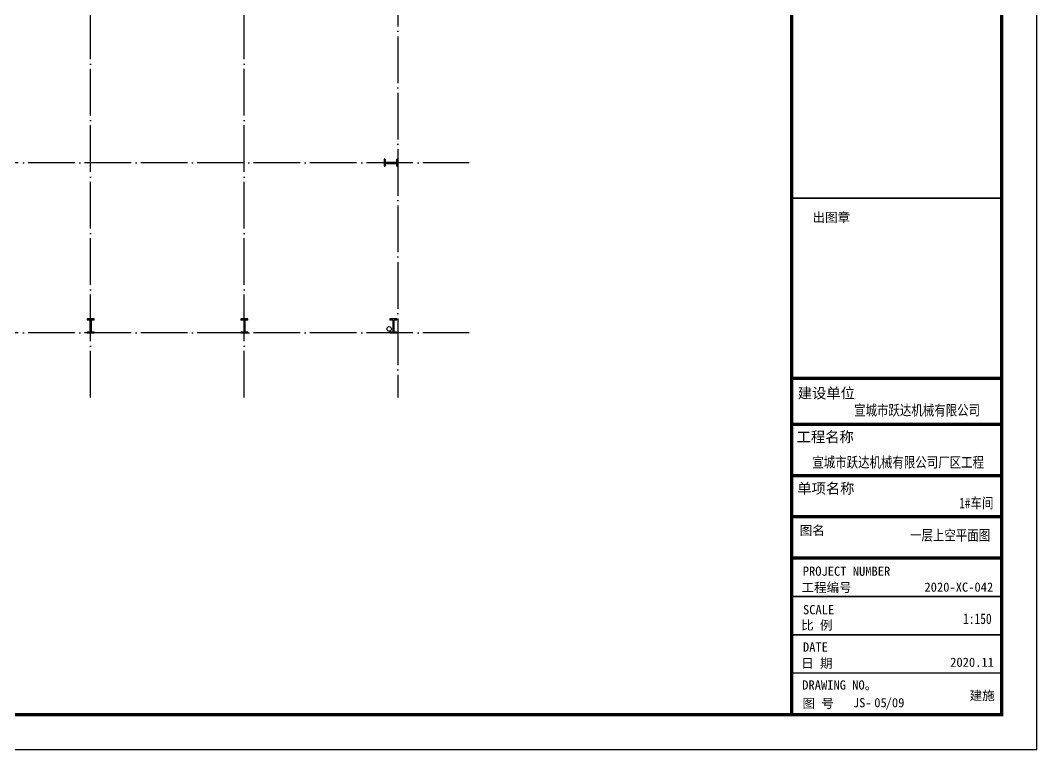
# Model space of a CAD drawing. Extents: x 185245 to 2288779, y -19957 to 815000.
# Drawn here: x 2097567 to 2141198, y 534963 to 566250 of the extents above; entities that cross this region are included whole.
import ezdxf

# ---------------------------------------------------------------- set-up
doc = ezdxf.new("R2010")
doc.units = 0
doc.header["$LTSCALE"] = 1000
doc.header["$MEASUREMENT"] = 0
doc.linetypes.add('DOTE', pattern=[2.42, 2, -0.2, 0.02, -0.2])
for name, color, linetype in [('COLUMN', 9, 'Continuous'), ('DOTE', 1, 'Continuous'), ('PUB_TITLE', 4, 'Continuous'), ('TEXT', 7, 'Continuous'), ('图框', 4, 'Continuous'), ('钢柱', 7, 'Continuous')]:
    doc.layers.add(name, color=color, linetype=linetype)
doc.styles.add('-黑体', font='simhei.ttf', dxfattribs={"width": 0.8})
doc.styles.add('宋体', font='')
doc.styles.add('黑体', font='simhei.ttf')
doc.styles.get('宋体').set_extended_font_data('NSimSun')

# ---------------------------------------------------------------- blocks, each defined once
blk = doc.blocks.new('A$C23043752')
at = {"layer": 'COLUMN'}
blk.add_hatch(color=256, dxfattribs=at).paths.add_polyline_path([(0, 600), (0, 550), (125, 550), (125, 50), (0, 50), (0, 0), (300, 0), (300, 50), (175, 50), (175, 550), (300, 550), (300, 600)])
for p, q in [((0, 600), (0, 550)), ((300, 600), (0, 600)), ((125, 550), (0, 550)), ((125, 550), (125, 50)), ((175, 550), (175, 50)), ((300, 550), (175, 550)), ((300, 550), (300, 600)), ((0, 50), (125, 50)), ((0, 50), (0, 0)), ((0, 0), (300, 0)), ((175, 50), (300, 50)), ((300, 0), (300, 50))]:
    blk.add_line(p, q, dxfattribs=at)
blk = doc.blocks.new('A$C2E6C69CD')
at = {"layer": 'COLUMN', "xscale": -1, "rotation": 359.9999999999998}
blk.add_blockref('A$C23043752', (300, 0), dxfattribs=at)
blk.add_blockref('A$C23043752', (300, 0), dxfattribs=at)
blk = doc.blocks.new('A$C6F9B7E11')
blk.add_blockref('A$C2E6C69CD', (0, 0))

msp = doc.modelspace()

# ---------------------------------------------------------------- linework, layer by layer
msp.add_circle((2113401.1, 553009.2), 100)
at = {"layer": 'DOTE', "color": 25, "linetype": 'DOTE'}
for p, q in [((2100580, 550066.8), (2100580, 582499.6)), ((2107180, 550066.8), (2107180, 582499.6)), ((2113780, 582499.6), (2113780, 550066.8)), ((2116840.8, 560140.1), (2071030.3, 560140.1)), ((2116840.8, 552840.1), (2071030.3, 552840.1))]:
    msp.add_line(p, q, dxfattribs=at)
at = {"layer": 'PUB_TITLE', "elevation": 0}
msp.add_lwpolyline([(2052098, 534962.7), (2141198, 534962.7), (2141198, 597962.7), (2052098, 597962.7)], close=True, dxfattribs=at)
at = {"layer": 'PUB_TITLE', "const_width": 150, "elevation": 0}
msp.add_lwpolyline([(2055848, 536462.7), (2139698, 536462.7), (2139698, 596462.7), (2055848, 596462.7)], close=True, dxfattribs=at)
at = {"layer": '图框', "color": 4, "elevation": 0}
for points, const_width in [([(2130684.2, 596462.7), (2130684.2, 536462.7)], 147.9), ([(2130684.2, 550891.5), (2139665.3, 550891.5)], 149.4), ([(2130684.2, 548916), (2139668.1, 548916)], 149.4), ([(2130684.2, 546715.1), (2139698, 546715.1)], 149.4), ([(2130684.2, 544959), (2139698, 544959)], 149.4), ([(2130684.2, 543182.2), (2139698, 543182.2)], 149.4), ([(2130684.2, 541533.9), (2139698, 541533.9)], 60.5), ([(2130684.2, 539888.5), (2139698, 539888.5)], 60.5), ([(2130684.2, 538255.5), (2139698, 538255.5)], 60.5)]:
    msp.add_lwpolyline(points, dxfattribs=dict(at, const_width=const_width))
at = {"layer": '图框', "color": 0, "const_width": 75, "elevation": 0}
msp.add_lwpolyline([(2130684.2, 558622.9), (2139698, 558622.9)], dxfattribs=at)

# ---------------------------------------------------------------- block references
at = {"layer": '钢柱', "ltscale": 1000, "xscale": -1, "rotation": 90}
msp.add_blockref('A$C6F9B7E11', (2113780, 560290.1), dxfattribs=at)
at = {"layer": '钢柱', "ltscale": 1000, "xscale": -1}
for p in [(2100730, 552840.1), (2107330, 552840.1), (2113733.2, 552840.1)]:
    msp.add_blockref('A$C6F9B7E11', p, dxfattribs=at)

# ---------------------------------------------------------------- texts
at = {"layer": 'TEXT', "color": 3, "style": '-黑体', "width": 0.8}
for s, height, p in [('宣城市跃达机械有限公司', 450.225, (2133362.1, 549299.4, 0)), ('宣城市跃达机械有限公司厂区工程', 450.225, (2131565.7, 547066, 0)), ('1#车间', 450.22, (2137867.9, 545316.7, 0)), ('一层上空平面图', 450.22, (2135761.5, 543937.5, 0)), ('1:150', 450.22, (2138039.2, 540352.5, 0))]:
    msp.add_text(s, height=height, dxfattribs=at).set_placement(p)
at = {"layer": '图框', "color": 4}
for s, height, style, p in [('出图章', 394.42, '黑体', (2131576.9, 557602.2, 0)), ('建设单位', 450, '黑体', (2130941.7, 550032.4, 0)), ('工程名称', 450, '黑体', (2130891.8, 548155.1, 0)), ('单项名称', 450, '黑体', (2130921.8, 545944.6, 0)), ('图名', 394.42, '黑体', (2131025.7, 544171.5, 0)), ('工程编号', 394.42, '黑体', (2131102.9, 541724.5, 0)), ('2020-XC-042', 394.416, '宋体', (2136380.4, 541738.1, 0)), ('SCALE', 394.42, '黑体', (2131165.7, 540771.2, 0)), ('比 例', 394.42, '黑体', (2131089.6, 540106.8, 0)), ('DATE', 394.42, '黑体', (2131163.6, 539168.3, 0)), ('日 期', 394.42, '黑体', (2131089.6, 538473.8, 0)), ('2020.11', 394.42, '宋体', (2137484.2, 538516.1, 0)), ('DRAWING NO。', 394.416, '黑体', (2131132.5, 537541.2, 0)), ('图 号', 394.42, '黑体', (2131145.6, 536753.6, 0))]:
    msp.add_text(s, height=height, dxfattribs=dict(at, style=style)).set_placement(p)
at = {"layer": '图框', "color": 0, "style": '黑体'}
msp.add_text('PROJECT NUMBER', height=394.416, dxfattribs=at).set_placement((2131156.1, 542421.7, 0))
at = {"layer": '图框', "color": 3, "style": '宋体'}
for s, p in [('建施', (2138321, 537087.4, 0)), ('JS-', (2133308.9, 536781.2, 0)), ('05', (2134225.7, 536781.2, 0)), ('/09', (2134715.5, 536781.2, 0))]:
    msp.add_text(s, height=394.42, dxfattribs=at).set_placement(p)

doc.saveas('drawing.dxf')
